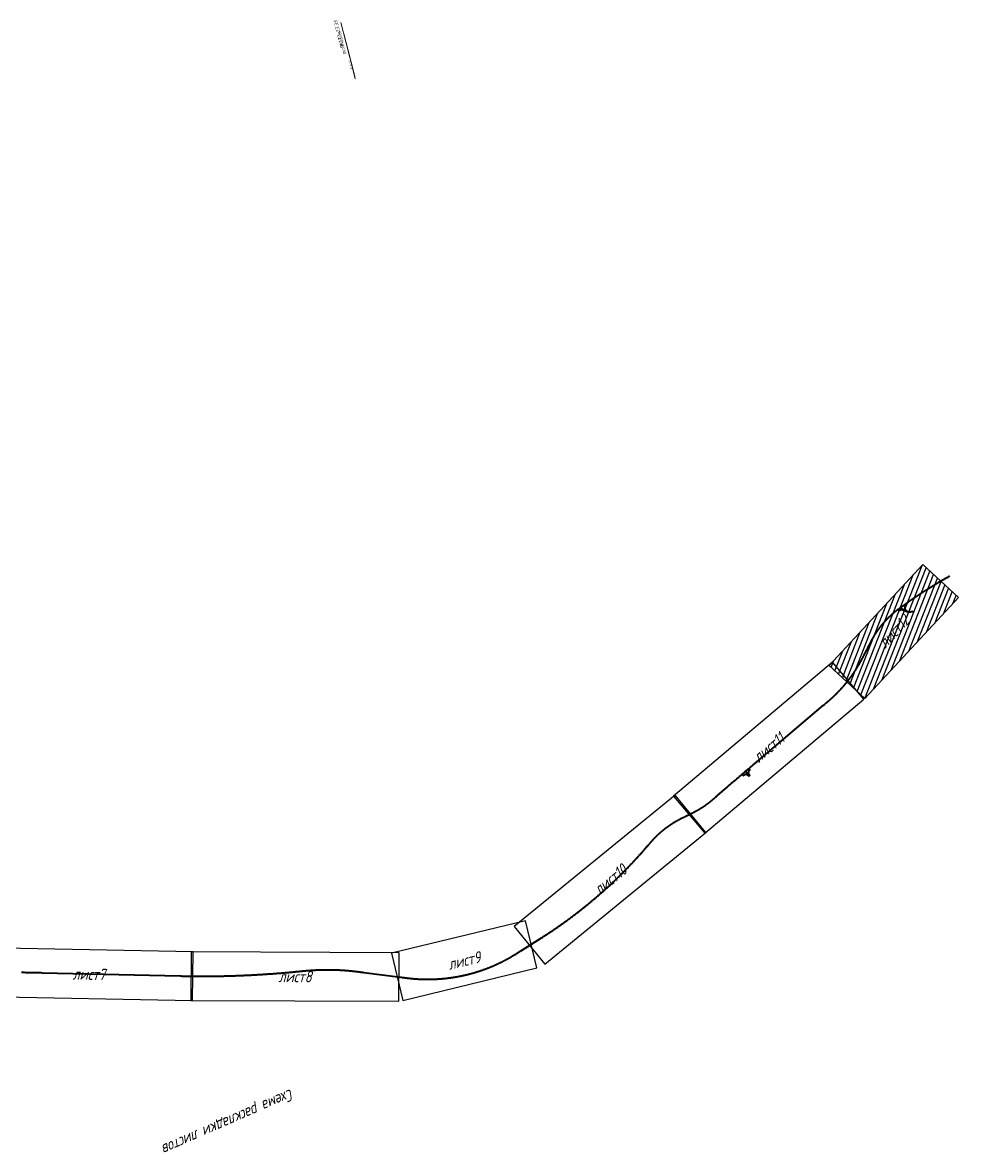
# Model space of a CAD drawing. Header units: metres. Extents: x 6220820 to 6240575, y 5208779 to 5219416.
# Drawn here: x 6226358.1 to 6226437.2, y 5218030.5 to 5218126 of the extents above; entities that cross this region are included whole.
import ezdxf
from ezdxf.enums import TextEntityAlignment as Align

# ---------------------------------------------------------------- set-up
doc = ezdxf.new("R2010")
doc.units = ezdxf.units.M
doc.layers.add('1 Этап ПК0+00-178+00.Ситуация.Ось трассы', color=7, linetype='Continuous')
doc.layers.add('1 Этап ПК0+00-178+00.Ситуация.Схема раскладки листов', color=7, linetype='Continuous')
for name, color, linetype, lineweight in [('_Рамка-текст', 7, 'Continuous', 13), ('_Рамка-текст @ 0.04', 7, 'Continuous', 13), ('_Рамка-текст @ 0.1', 7, 'Continuous', 13), ('_Рамка-текст @ 0.125', 7, 'Continuous', 13)]:
    doc.layers.add(name, color=color, linetype=linetype, lineweight=lineweight)
doc.styles.add('ISOCPEUR', font='isocpeur.ttf', dxfattribs={"width": 0.8, "oblique": 15, "height": 2.5})
doc.styles.get("Standard").update_dxf_attribs({"font": 'SPDS.shx', "oblique": 15, "height": 2})

# ---------------------------------------------------------------- blocks, each defined once
blk = doc.blocks.new('map11')
at = {"layer": '1 Этап ПК0+00-178+00.Ситуация.Ось трассы', "linetype": 'Continuous'}
h = blk.add_hatch(dxfattribs=at)
h.set_pattern_fill('USERDEFINED', color=256, scale=40, angle=45, style=0, pattern_type=0)
h.set_pattern_definition([(45, (0, 0), (-28.28427, 28.28427), [])])
h.paths.add_polyline_path([(-6356.6, 2697.8), (-7422.6, 2232.8), (-7258.7, 1857), (-6192.7, 2322)])
at = {"layer": '1 Этап ПК0+00-178+00.Ситуация.Ось трассы', "linetype": 'Continuous', "flags": 128}
for points in [[(-2982.4, 3674.7), (-4674.1, 3200.1), (-4563.3, 2805.4), (-2871.6, 3280)], [(-1760.9, 3475.7), (-2906.4, 3676.9), (-2977.3, 3273.1), (-1831.9, 3071.9)], [(-118.9, 2760.1), (-1726.5, 3469.1), (-1892, 3093.9), (-284.3, 2385)], [(-4662.1, 3199.9), (-6346.3, 2699.3), (-6229.5, 2306.3), (-4545.3, 2806.9)], [(-6356.6, 2697.8), (-7422.6, 2232.8), (-7258.7, 1857), (-6192.7, 2322)], [(1467, 2032.1), (-129.8, 2765), (-300.8, 2392.4), (1296, 1659.5)]]:
    blk.add_lwpolyline(points, close=True, dxfattribs=at)
at = {"layer": '1 Этап ПК0+00-178+00.Ситуация.Ось трассы', "color": 1, "linetype": 'Continuous', "lineweight": 40, "true_color": 0xff0000, "flags": 128}
for points in [[(1098.6, 1969.8), (1088.6, 1974.3), (1078.6, 1978.8), (1068.7, 1983.3), (1058.7, 1987.8), (1048.7, 1992.3), (1038.8, 1996.9), (1028.8, 2001.4), (1018.9, 2006), (1008.9, 2010.5), (999, 2015.1), (989, 2019.7), (979.1, 2024.3), (969.2, 2028.9), (959.2, 2033.5), (949.3, 2038.1), (939.4, 2042.7), (-118.5, 2534.6), (-125.8, 2537.9), (-133, 2541.3), (-140.2, 2544.6), (-147.4, 2547.9), (-154.7, 2551.2), (-161.9, 2554.6), (-169.1, 2557.9), (-176.4, 2561.2), (-183.6, 2564.5), (-190.9, 2567.8), (-198.1, 2571), (-205.4, 2574.3), (-212.6, 2577.6), (-219.9, 2580.8), (-227.2, 2584.1), (-234.4, 2587.3), (-241.7, 2590.6), (-249, 2593.8), (-256.2, 2597), (-263.5, 2600.2), (-270.8, 2603.4), (-278.1, 2606.6), (-285.4, 2609.8), (-292.7, 2613), (-300, 2616.2), (-307.3, 2619.4), (-314.6, 2622.5), (-321.9, 2625.7), (-329.2, 2628.8), (-336.5, 2632), (-343.8, 2635.1), (-351.1, 2638.2), (-358.4, 2641.4), (-365.8, 2644.5), (-373.1, 2647.6), (-380.4, 2650.7), (-387.8, 2653.8), (-395.1, 2656.8), (-402.4, 2659.9), (-409.8, 2663), (-417.1, 2666.1), (-424.5, 2669.1), (-431.8, 2672.2), (-439.2, 2675.2), (-446.5, 2678.2), (-453.9, 2681.3), (-461.3, 2684.3), (-468.6, 2687.3), (-476, 2690.3), (-483.4, 2693.3), (-490.7, 2696.3), (-498.1, 2699.3), (-505.5, 2702.2), (-512.9, 2705.2), (-520.3, 2708.2), (-527.7, 2711.1), (-535.1, 2714), (-542.5, 2717), (-549.9, 2719.9), (-557.3, 2722.8), (-564.7, 2725.8), (-572.1, 2728.7), (-579.5, 2731.6), (-586.9, 2734.5), (-594.3, 2737.3), (-601.7, 2740.2), (-609.2, 2743.1), (-616.6, 2746), (-624, 2748.8), (-631.4, 2751.7), (-638.9, 2754.5), (-646.3, 2757.3), (-653.7, 2760.2), (-661.2, 2763), (-668.6, 2765.8), (-676.1, 2768.6), (-683.5, 2771.4), (-691, 2774.2), (-698.4, 2777), (-705.9, 2779.7), (-713.4, 2782.5), (-720.8, 2785.3), (-728.3, 2788), (-735.8, 2790.8), (-743.2, 2793.5), (-750.7, 2796.2), (-758.2, 2799), (-765.7, 2801.7), (-773.1, 2804.4), (-780.6, 2807.1), (-788.1, 2809.8), (-795.6, 2812.5), (-803.1, 2815.1), (-810.6, 2817.8), (-818.1, 2820.5), (-825.6, 2823.1), (-833.1, 2825.8), (-840.6, 2828.4), (-848.1, 2831), (-855.6, 2833.7), (-863.2, 2836.3), (-870.7, 2838.9), (-878.2, 2841.5), (-885.7, 2844.1), (-893.2, 2846.7), (-900.8, 2849.3), (-908.3, 2851.8), (-915.8, 2854.4), (-923.4, 2857), (-930.9, 2859.5), (-938.4, 2862.1), (-946, 2864.6), (-953.5, 2867.1), (-961.1, 2869.6), (-968.6, 2872.2), (-976.2, 2874.7), (-983.7, 2877.2), (-991.3, 2879.6), (-998.9, 2882.1), (-1006.4, 2884.6), (-1014, 2887.1), (-1021.6, 2889.5), (-1029.1, 2892), (-1036.7, 2894.4), (-1044.3, 2896.9), (-1052.2, 2899.4), (-1060.1, 2902), (-1068.1, 2904.5), (-1074, 2906.5), (-1080, 2908.4), (-1085.9, 2910.3), (-1091.8, 2912.3), (-1096.6, 2913.8), (-1101.3, 2915.4), (-1106.1, 2917), (-1110.8, 2918.6), (-1115.6, 2920.2), (-1119.5, 2921.5), (-1123.5, 2922.8), (-1127.4, 2924.2), (-1131.3, 2925.5), (-1135.3, 2926.9), (-1139.2, 2928.3), (-1143, 2929.6), (-1146.8, 2930.9), (-1150.5, 2932.2), (-1154.3, 2933.6), (-1158, 2934.9), (-1161.8, 2936.3), (-1165.5, 2937.7), (-1169.3, 2939), (-1173, 2940.4), (-1176.8, 2941.8), (-1180.5, 2943.2), (-1184.3, 2944.6), (-1188, 2946), (-1191.7, 2947.4), (-1195.5, 2948.8), (-1199.2, 2950.3), (-1202.9, 2951.7), (-1206.6, 2953.2), (-1210.4, 2954.6), (-1214.1, 2956.1), (-1217.8, 2957.6), (-1221.5, 2959), (-1225.2, 2960.5), (-1228.9, 2962), (-1232.6, 2963.5), (-1236.3, 2965), (-1240, 2966.5), (-1243.7, 2968), (-1247.4, 2969.6), (-1251.1, 2971.1), (-1254.8, 2972.7), (-1258.4, 2974.2), (-1262.1, 2975.8), (-1265.8, 2977.3), (-1269.5, 2978.9), (-1273.1, 2980.5), (-1276.8, 2982.1), (-1280.5, 2983.7), (-1284.1, 2985.3), (-1287.8, 2986.9), (-1291.4, 2988.5), (-1295.1, 2990.1), (-1298.7, 2991.7), (-1302.4, 2993.4), (-1306, 2995), (-1309.6, 2996.7), (-1313.3, 2998.3), (-1316.9, 3000), (-1320.5, 3001.7), (-1324.2, 3003.4), (-1327.8, 3005.1), (-1331.4, 3006.8), (-1335, 3008.5), (-1338.6, 3010.2), (-1342.2, 3011.9), (-1345.8, 3013.6), (-1349.4, 3015.3), (-1353, 3017.1), (-1356.6, 3018.8), (-1360.2, 3020.6), (-1363.8, 3022.3), (-1367.4, 3024.1), (-1370.9, 3025.9), (-1374.5, 3027.7), (-1378.1, 3029.5), (-1381.6, 3031.3), (-1385.2, 3033.1), (-1388.8, 3034.9), (-1392.3, 3036.7), (-1395.9, 3038.5), (-1399.4, 3040.4), (-1403, 3042.2), (-1406.5, 3044), (-1410, 3045.9), (-1413.6, 3047.8), (-1417.1, 3049.6), (-1420.6, 3051.5), (-1424.2, 3053.4), (-1427.7, 3055.3), (-1431.2, 3057.2), (-1434.7, 3059.1), (-1438.2, 3061), (-1441.7, 3062.9), (-1445.2, 3064.8), (-1448.7, 3066.7), (-1452.2, 3068.7), (-1455.7, 3070.6), (-1459.2, 3072.6), (-1462.7, 3074.5), (-1466.1, 3076.5), (-1469.8, 3078.6), (-1473.4, 3080.6), (-1477, 3082.7), (-1480.6, 3084.8), (-1484.2, 3086.9), (-1487.8, 3089), (-1492.1, 3091.5), (-1496.4, 3094), (-1500.8, 3096.5), (-1505.1, 3099.1), (-1509.4, 3101.6), (-1514.7, 3104.8), (-1520.1, 3108), (-1525.5, 3111.2), (-1530.9, 3114.4), (-1538, 3118.7), (-1545.1, 3123), (-1552.3, 3127.3), (-1820.6, 3288.3), (-1827.8, 3292.6), (-1834.9, 3296.9), (-1842.1, 3301.2), (-1846.4, 3303.7), (-1850.7, 3306.3), (-1855, 3308.8), (-1859.3, 3311.4), (-1863.6, 3313.9), (-1867.2, 3316), (-1870.8, 3318.1), (-1874.4, 3320.2), (-1878, 3322.3), (-1881.6, 3324.4), (-1885.2, 3326.5), (-1888.3, 3328.3), (-1891.4, 3330), (-1894.5, 3331.8), (-1897.6, 3333.5), (-1900.7, 3335.3), (-1903.9, 3337), (-1907, 3338.8), (-1909.9, 3340.4), (-1912.8, 3342), (-1915.8, 3343.6), (-1918.7, 3345.2), (-1921.6, 3346.8), (-1924.6, 3348.3), (-1927.5, 3349.9), (-1930.5, 3351.5), (-1933.5, 3353), (-1936.4, 3354.6), (-1939.4, 3356.1), (-1942.3, 3357.6), (-1945.3, 3359.2), (-1948.3, 3360.7), (-1951.3, 3362.2), (-1954.2, 3363.7), (-1957.2, 3365.2), (-1960.2, 3366.7), (-1963.2, 3368.2), (-1966.2, 3369.7), (-1969.2, 3371.1), (-1972.2, 3372.6), (-1975.2, 3374.1), (-1978.2, 3375.5), (-1981.2, 3377), (-1984.3, 3378.4), (-1987.3, 3379.8), (-1990.3, 3381.2), (-1993.3, 3382.7), (-1996.4, 3384.1), (-1999.4, 3385.5), (-2002.4, 3386.9), (-2005.5, 3388.2), (-2008.5, 3389.6), (-2011.6, 3391), (-2014.6, 3392.3), (-2017.7, 3393.7), (-2020.7, 3395.1), (-2023.8, 3396.4), (-2026.8, 3397.7), (-2029.9, 3399.1), (-2033, 3400.4), (-2036.1, 3401.7), (-2039.1, 3403), (-2042.2, 3404.3), (-2045.3, 3405.6), (-2048.4, 3406.9), (-2051.5, 3408.1), (-2054.6, 3409.4), (-2057.6, 3410.7), (-2060.7, 3411.9), (-2063.8, 3413.2), (-2066.9, 3414.4), (-2070.1, 3415.6), (-2073.2, 3416.8), (-2076.3, 3418.1), (-2079.4, 3419.3), (-2082.5, 3420.5), (-2085.6, 3421.7), (-2088.8, 3422.9), (-2091.9, 3424), (-2095, 3425.2), (-2098.1, 3426.4), (-2101.3, 3427.5), (-2104.4, 3428.7), (-2107.5, 3429.8), (-2110.7, 3430.9), (-2113.8, 3432.1), (-2117, 3433.2), (-2120.1, 3434.3), (-2123.3, 3435.4), (-2126.4, 3436.5), (-2129.6, 3437.6), (-2132.8, 3438.7), (-2135.9, 3439.7), (-2139.1, 3440.8), (-2142.3, 3441.9), (-2145.4, 3442.9), (-2148.6, 3444), (-2151.8, 3445), (-2155, 3446), (-2158.1, 3447), (-2161.3, 3448.1), (-2164.5, 3449.1), (-2167.7, 3450.1), (-2170.9, 3451.1), (-2174.1, 3452), (-2177.3, 3453), (-2180.5, 3454), (-2183.7, 3454.9), (-2186.9, 3455.9), (-2190.1, 3456.8), (-2193.3, 3457.8), (-2196.5, 3458.7), (-2199.7, 3459.6), (-2202.9, 3460.5), (-2206.1, 3461.4), (-2209.4, 3462.3), (-2212.6, 3463.2), (-2215.8, 3464.1), (-2219, 3465), (-2222.3, 3465.9), (-2225.5, 3466.7), (-2228.7, 3467.6), (-2231.9, 3468.4), (-2235.2, 3469.2), (-2238.4, 3470.1), (-2241.7, 3470.9), (-2244.9, 3471.7), (-2248.1, 3472.5), (-2251.4, 3473.3), (-2254.6, 3474.1), (-2257.9, 3474.9), (-2261.1, 3475.7), (-2264.4, 3476.4), (-2267.6, 3477.2), (-2270.9, 3477.9), (-2274.1, 3478.7), (-2277.4, 3479.4), (-2280.7, 3480.1), (-2283.9, 3480.9), (-2287.2, 3481.6), (-2290.5, 3482.3), (-2293.7, 3483), (-2297, 3483.7), (-2300.3, 3484.4), (-2303.5, 3485), (-2306.8, 3485.7), (-2310.1, 3486.3), (-2313.4, 3487), (-2316.6, 3487.6), (-2319.9, 3488.3), (-2323.2, 3488.9), (-2326.5, 3489.5), (-2329.8, 3490.1), (-2333.1, 3490.7), (-2336.3, 3491.3), (-2339.6, 3491.9), (-2342.9, 3492.5), (-2346.2, 3493.1), (-2349.5, 3493.6), (-2352.8, 3494.2), (-2356.1, 3494.7), (-2359.4, 3495.3), (-2362.7, 3495.8), (-2366, 3496.3), (-2369.3, 3496.9), (-2372.6, 3497.4), (-2375.9, 3497.9), (-2379.2, 3498.4), (-2382.5, 3498.8), (-2385.8, 3499.3), (-2389.1, 3499.8), (-2392.4, 3500.2), (-2395.7, 3500.7), (-2399, 3501.1), (-2402.4, 3501.6), (-2405.7, 3502), (-2409, 3502.4), (-2412.3, 3502.9), (-2415.6, 3503.3), (-2418.9, 3503.7), (-2422.2, 3504), (-2425.6, 3504.4), (-2428.9, 3504.8), (-2432.2, 3505.2), (-2435.5, 3505.5), (-2438.9, 3505.9), (-2442.2, 3506.2), (-2445.5, 3506.6), (-2448.8, 3506.9), (-2452.1, 3507.2), (-2455.5, 3507.5), (-2458.8, 3507.8), (-2462.1, 3508.1), (-2465.5, 3508.4), (-2468.8, 3508.7), (-2472.1, 3509), (-2475.4, 3509.2), (-2478.8, 3509.5), (-2482.1, 3509.7), (-2485.4, 3510), (-2488.8, 3510.2), (-2492.1, 3510.4), (-2495.4, 3510.6), (-2498.8, 3510.8), (-2502.1, 3511), (-2505.4, 3511.2), (-2508.8, 3511.4), (-2512.1, 3511.6), (-2515.5, 3511.8), (-2518.8, 3511.9), (-2522.1, 3512.1), (-2525.5, 3512.2), (-2528.8, 3512.3), (-2532.1, 3512.5), (-2535.5, 3512.6), (-2538.8, 3512.7), (-2542.2, 3512.8), (-2545.5, 3512.9), (-2548.8, 3513), (-2552.2, 3513.1), (-2555.5, 3513.1), (-2558.9, 3513.2), (-2562.2, 3513.3), (-2565.5, 3513.3), (-2568.9, 3513.4), (-2572.2, 3513.4), (-2575.6, 3513.4), (-2578.9, 3513.4), (-2582.2, 3513.4), (-2585.6, 3513.4), (-2588.9, 3513.4), (-2592.3, 3513.4), (-2595.6, 3513.4), (-2598.9, 3513.4), (-2602.3, 3513.3), (-2605.6, 3513.3), (-2609, 3513.2), (-2612.3, 3513.2), (-2615.7, 3513.1), (-2619, 3513), (-2622.3, 3512.9), (-2625.7, 3512.8), (-2629, 3512.7), (-2632.3, 3512.6), (-2635.7, 3512.5), (-2639, 3512.4), (-2642.4, 3512.2), (-2645.7, 3512.1), (-2649, 3511.9), (-2652.4, 3511.8), (-2655.7, 3511.6), (-2659, 3511.4), (-2662.4, 3511.3), (-2665.7, 3511.1), (-2669.1, 3510.9), (-2672.4, 3510.7), (-2675.7, 3510.4), (-2679.1, 3510.2), (-2682.4, 3510), (-2685.7, 3509.8), (-2689.1, 3509.5), (-2692.4, 3509.3), (-2695.7, 3509), (-2699, 3508.7), (-2702.4, 3508.4), (-2705.7, 3508.2), (-2709, 3507.9), (-2712.4, 3507.6), (-2715.7, 3507.3), (-2719, 3506.9), (-2722.3, 3506.6), (-2725.7, 3506.3), (-2729, 3505.9), (-2732.3, 3505.6), (-2735.6, 3505.2), (-2738.9, 3504.9), (-2742.3, 3504.5), (-2745.6, 3504.1), (-2748.9, 3503.7), (-2752.5, 3503.3), (-2756, 3502.9), (-2759.5, 3502.4), (-2763.1, 3502), (-2766.6, 3501.5), (-2770.2, 3501), (-2773.7, 3500.6), (-2777.8, 3500), (-2782, 3499.4), (-2786.1, 3498.9), (-2790.2, 3498.3), (-2794.3, 3497.7), (-2798.5, 3497.1), (-2803.4, 3496.4), (-2808.4, 3495.6), (-2813.3, 3494.9), (-2818.2, 3494.2), (-2823.2, 3493.4), (-2831.4, 3492.1), (-2839.7, 3490.9), (-2847.9, 3489.6), (-3045.7, 3459), (-3051.3, 3458.1), (-3056.9, 3457.2), (-3062.5, 3456.3), (-3068.1, 3455.4), (-3073.6, 3454.5), (-3079.2, 3453.6), (-3084.8, 3452.7), (-3090.4, 3451.8), (-3096, 3450.8), (-3101.5, 3449.9), (-3107.1, 3449), (-3112.7, 3448), (-3118.2, 3447), (-3123.8, 3446.1), (-3129.4, 3445.1), (-3134.9, 3444.1), (-3140.5, 3443.1), (-3146.1, 3442.1), (-3151.6, 3441.1), (-3157.2, 3440.1), (-3162.7, 3439), (-3168.3, 3438), (-3173.9, 3437), (-3179.4, 3435.9), (-3185, 3434.9), (-3190.5, 3433.8), (-3196.1, 3432.7), (-3201.6, 3431.6), (-3207.2, 3430.6), (-3212.7, 3429.5), (-3218.3, 3428.3), (-3223.8, 3427.2), (-3229.3, 3426.1), (-3234.9, 3425), (-3240.4, 3423.9), (-3245.9, 3422.7), (-3251.5, 3421.6), (-3257, 3420.4), (-3262.5, 3419.2), (-3268.1, 3418.1), (-3273.6, 3416.9), (-3279.1, 3415.7), (-3284.6, 3414.5), (-3290.2, 3413.3), (-3295.7, 3412.1), (-3301.2, 3410.8), (-3306.7, 3409.6), (-3312.2, 3408.4), (-3317.8, 3407.1), (-3323.3, 3405.9), (-3328.8, 3404.6), (-3334.3, 3403.3), (-3339.8, 3402.1), (-3345.3, 3400.8), (-3350.8, 3399.5), (-3356.3, 3398.2), (-3361.8, 3396.9), (-3367.3, 3395.6), (-3372.8, 3394.2), (-3378.3, 3392.9), (-3383.8, 3391.6), (-3389.3, 3390.2), (-3394.8, 3388.9), (-3400.2, 3387.5), (-3405.7, 3386.1), (-3411.2, 3384.8), (-3416.7, 3383.4), (-3422.2, 3382), (-3427.6, 3380.6), (-3433.1, 3379.2), (-3438.6, 3377.8), (-3444.1, 3376.3), (-3449.5, 3374.9), (-3455, 3373.5), (-3460.5, 3372), (-3465.9, 3370.6), (-3471.4, 3369.1), (-3476.8, 3367.6), (-3482.3, 3366.1), (-3487.7, 3364.7), (-3493.2, 3363.2), (-3498.6, 3361.7), (-3504.1, 3360.2), (-3509.5, 3358.6), (-3515, 3357.1), (-3520.4, 3355.6), (-3525.9, 3354), (-3531.3, 3352.5), (-3536.7, 3350.9), (-3542.2, 3349.4), (-3547.6, 3347.8), (-3553, 3346.2), (-3558.4, 3344.6), (-3563.9, 3343), (-3569.3, 3341.4), (-3574.7, 3339.8), (-3580.1, 3338.2), (-3585.5, 3336.6), (-3590.9, 3335), (-3596.4, 3333.3), (-3601.8, 3331.7), (-3607.2, 3330), (-3612.6, 3328.4), (-3618, 3326.7), (-3623.4, 3325), (-3628.8, 3323.3), (-3634.2, 3321.6), (-3639.6, 3319.9), (-3644.9, 3318.2), (-3650.3, 3316.5), (-3655.7, 3314.8), (-3661.1, 3313.1), (-3666.5, 3311.3), (-3671.8, 3309.6), (-3677.2, 3307.8), (-3682.6, 3306.1), (-3688, 3304.3), (-3693.3, 3302.5), (-3698.7, 3300.7), (-3704, 3298.9), (-3709.4, 3297.1), (-3714.8, 3295.3), (-3720.1, 3293.5), (-3725.5, 3291.7), (-3730.8, 3289.9), (-3736.2, 3288), (-3741.5, 3286.2), (-3746.8, 3284.3), (-3752.2, 3282.5), (-3757.5, 3280.6), (-3762.8, 3278.7), (-3768.2, 3276.9), (-3773.5, 3275), (-3778.8, 3273.1), (-3784.2, 3271.2), (-3789.5, 3269.2), (-3794.8, 3267.3), (-3800.1, 3265.4), (-3805.4, 3263.5), (-3810.7, 3261.5), (-3816, 3259.6), (-3821.3, 3257.6), (-3826.6, 3255.7), (-3831.9, 3253.7), (-3837.2, 3251.7), (-3842.5, 3249.7), (-3847.8, 3247.7), (-3853.1, 3245.7), (-3858.4, 3243.7), (-3863.6, 3241.7), (-3868.9, 3239.7), (-3874.2, 3237.6), (-3879.5, 3235.6), (-3884.7, 3233.5), (-3890, 3231.5), (-3895.3, 3229.4), (-3900.5, 3227.4), (-3905.8, 3225.3), (-3911, 3223.2), (-3916.3, 3221.1), (-3921.5, 3219), (-3926.8, 3216.9), (-3932, 3214.8), (-3937.3, 3212.7), (-3942.5, 3210.5), (-3947.7, 3208.4), (-3953, 3206.3), (-3958.2, 3204.1), (-3963.4, 3201.9), (-3968.6, 3199.8), (-3973.9, 3197.6), (-3979.1, 3195.4), (-3984.3, 3193.2), (-3989.5, 3191), (-3994.7, 3188.8), (-3999.9, 3186.6), (-4005.1, 3184.4), (-4010.3, 3182.2), (-4015.5, 3180), (-4020.7, 3177.7), (-4025.9, 3175.5), (-4031.1, 3173.2), (-4036.2, 3171), (-4041.4, 3168.7), (-4046.6, 3166.4), (-4051.8, 3164.1), (-4056.9, 3161.8), (-4062.1, 3159.5), (-4067.2, 3157.2), (-4072.4, 3154.9), (-4077.6, 3152.6), (-4082.7, 3150.3), (-4087.9, 3147.9), (-4093, 3145.6), (-4098.1, 3143.3), (-4103.3, 3140.9), (-4108.4, 3138.5), (-4113.6, 3136.2), (-4118.7, 3133.8), (-4123.8, 3131.4), (-4128.9, 3129), (-4134, 3126.6), (-4139.2, 3124.2), (-4144.3, 3121.8), (-4149.4, 3119.4), (-4154.5, 3116.9), (-4159.6, 3114.5), (-4164.7, 3112.1), (-4169.8, 3109.6), (-4174.9, 3107.2), (-4180.5, 3104.4), (-4186.1, 3101.7), (-4189.9, 3099.9), (-4193.6, 3098.1), (-4197.4, 3096.3), (-4201.1, 3094.5), (-4204.9, 3092.7), (-4208.7, 3090.9), (-4211.5, 3089.6), (-4214.3, 3088.3), (-4217.2, 3086.9), (-4220, 3085.6), (-4222.8, 3084.3), (-4225.7, 3083), (-4228.5, 3081.7), (-4231.3, 3080.4), (-4233.6, 3079.4), (-4235.9, 3078.4), (-4238.2, 3077.3), (-4240.5, 3076.3), (-4242.8, 3075.3), (-4245, 3074.3), (-4247.3, 3073.3), (-4249.6, 3072.3), (-4251.9, 3071.3), (-4254.2, 3070.3), (-4256.5, 3069.4), (-4258.8, 3068.4), (-4261.1, 3067.4), (-4263.4, 3066.5), (-4265.8, 3065.5), (-4268.1, 3064.6), (-4270.4, 3063.6), (-4272.8, 3062.7), (-4275.1, 3061.8), (-4277.5, 3060.8), (-4279.9, 3059.9), (-4282.2, 3059), (-4284.6, 3058.1), (-4286.9, 3057.2), (-4289.3, 3056.3), (-4291.7, 3055.4), (-4294.1, 3054.6), (-4296.4, 3053.7), (-4298.8, 3052.9), (-4301.2, 3052), (-4303.6, 3051.2), (-4306, 3050.3), (-4308.4, 3049.5), (-4310.8, 3048.7), (-4313.2, 3047.9), (-4315.6, 3047.1), (-4318, 3046.3), (-4320.4, 3045.5), (-4322.8, 3044.7), (-4325.2, 3043.9), (-4327.6, 3043.2), (-4330, 3042.4), (-4332.4, 3041.7), (-4334.8, 3040.9), (-4337.2, 3040.2), (-4339.7, 3039.5), (-4342.1, 3038.7), (-4344.5, 3038), (-4346.9, 3037.3), (-4349.4, 3036.6), (-4351.8, 3035.9), (-4354.2, 3035.3), (-4356.7, 3034.6), (-4359.1, 3033.9), (-4361.6, 3033.3), (-4364, 3032.6), (-4366.5, 3032), (-4368.9, 3031.3), (-4371.4, 3030.7), (-4373.8, 3030.1), (-4376.3, 3029.5), (-4378.7, 3028.9), (-4381.2, 3028.3), (-4383.6, 3027.7), (-4386.1, 3027.1), (-4388.6, 3026.5), (-4391, 3026), (-4393.5, 3025.4), (-4396, 3024.9), (-4398.4, 3024.3), (-4400.9, 3023.8), (-4403.4, 3023.3), (-4405.8, 3022.8), (-4408.3, 3022.3), (-4410.8, 3021.7), (-4413.3, 3021.3), (-4415.8, 3020.8), (-4418.2, 3020.3), (-4420.7, 3019.8), (-4423.2, 3019.4), (-4425.7, 3018.9), (-4428.2, 3018.5), (-4430.7, 3018), (-4433.2, 3017.6), (-4435.7, 3017.2), (-4438.2, 3016.7), (-4440.7, 3016.3), (-4443.2, 3015.9), (-4445.7, 3015.5), (-4448.2, 3015.2), (-4450.7, 3014.8), (-4453.2, 3014.4), (-4455.7, 3014.1), (-4458.2, 3013.7), (-4460.7, 3013.4), (-4463.2, 3013), (-4465.7, 3012.7), (-4468.2, 3012.4), (-4470.7, 3012.1), (-4473.2, 3011.8), (-4475.7, 3011.5), (-4478.2, 3011.2), (-4480.8, 3010.9), (-4483.3, 3010.6), (-4485.8, 3010.4), (-4488.3, 3010.1), (-4490.8, 3009.9), (-4493.2, 3009.6), (-4495.7, 3009.4), (-4498.2, 3009.2), (-4500.7, 3008.9), (-4503.2, 3008.7), (-4505.7, 3008.5), (-4508.2, 3008.3), (-4510.7, 3008.1), (-4513.2, 3007.9), (-4515.7, 3007.8), (-4518.2, 3007.6), (-4520.7, 3007.4), (-4523.2, 3007.2), (-4526.3, 3007), (-4529.4, 3006.9), (-4532.5, 3006.7), (-4535.6, 3006.5), (-4538.7, 3006.3), (-4541.9, 3006.1), (-4545, 3006), (-4548.1, 3005.8), (-4552.3, 3005.6), (-4556.4, 3005.4), (-4560.6, 3005.2), (-4564.8, 3005.1), (-4568.9, 3004.9), (-4573.1, 3004.7), (-4579.3, 3004.4), (-4585.6, 3004.2), (-4591.8, 3003.9), (-4598.1, 3003.7), (-4602.2, 3003.5), (-4606.4, 3003.3), (-4610.6, 3003.1), (-4614.7, 3002.9), (-4618.9, 3002.7), (-4623, 3002.5), (-4626.2, 3002.4), (-4629.3, 3002.2), (-4632.4, 3002.1), (-4635.5, 3001.9), (-4638.6, 3001.7), (-4641.8, 3001.5), (-4644.9, 3001.3), (-4648, 3001.1), (-4650.5, 3001), (-4653, 3000.8), (-4655.5, 3000.6), (-4658, 3000.4), (-4660.5, 3000.2), (-4663, 3000), (-4665.4, 2999.8), (-4667.9, 2999.6), (-4670.4, 2999.4), (-4672.9, 2999.2), (-4675.4, 2999), (-4677.9, 2998.8), (-4680.4, 2998.5), (-4682.9, 2998.3), (-4685.4, 2998), (-4687.9, 2997.8), (-4690.4, 2997.5), (-4692.9, 2997.2), (-4695.4, 2996.9), (-4697.9, 2996.6), (-4700.4, 2996.3), (-4702.9, 2996), (-4705.4, 2995.7), (-4707.9, 2995.3), (-4710.5, 2995), (-4713, 2994.7), (-4715.5, 2994.3), (-4718, 2994), (-4720.5, 2993.6), (-4723, 2993.2), (-4725.5, 2992.8), (-4727.9, 2992.4), (-4730.4, 2992), (-4732.9, 2991.6), (-4735.4, 2991.2), (-4737.9, 2990.8), (-4740.4, 2990.4), (-4742.9, 2989.9), (-4745.4, 2989.5), (-4747.9, 2989), (-4750.4, 2988.6), (-4752.8, 2988.1), (-4755.3, 2987.6), (-4757.8, 2987.1), (-4760.3, 2986.6), (-4762.7, 2986.1), (-4765.2, 2985.6), (-4767.7, 2985.1), (-4770.2, 2984.6), (-4772.6, 2984.1), (-4775.1, 2983.5), (-4777.6, 2983), (-4780, 2982.4), (-4782.5, 2981.8), (-4785, 2981.3), (-4787.4, 2980.7), (-4789.9, 2980.1), (-4792.3, 2979.5), (-4794.8, 2978.9), (-4797.2, 2978.3), (-4799.6, 2977.7), (-4802, 2977.1), (-4804.5, 2976.5), (-4806.9, 2975.8), (-4809.3, 2975.2), (-4811.7, 2974.5), (-4814.1, 2973.9), (-4816.5, 2973.2), (-4818.9, 2972.6), (-4821.4, 2971.9), (-4823.8, 2971.2), (-4826.2, 2970.6), (-4828.6, 2969.9), (-4831.6, 2969), (-4834.6, 2968.2), (-4837.6, 2967.3), (-4840.6, 2966.4), (-4843.6, 2965.5), (-4846.6, 2964.6), (-4849.6, 2963.7), (-4852.6, 2962.8), (-4856.5, 2961.6), (-4860.5, 2960.4), (-4864.5, 2959.2), (-4868.5, 2958), (-4872.5, 2956.7), (-4876.5, 2955.5), (-4882.4, 2953.7), (-4888.4, 2951.8), (-4992.1, 2919.5), (-5006.7, 2915), (-5021.2, 2910.5), (-5035.7, 2906), (-5050.2, 2901.5), (-5064.7, 2897), (-5079.2, 2892.5), (-5093.8, 2888.1), (-5108.3, 2883.6), (-5122.8, 2879.2), (-5137.4, 2874.7), (-5151.9, 2870.3), (-5166.4, 2865.8), (-5181, 2861.4), (-5195.5, 2857), (-5210, 2852.6), (-5224.6, 2848.2), (-5239.1, 2843.8), (-5253.7, 2839.4), (-5268.2, 2835), (-5282.8, 2830.7), (-6015.5, 2610.8), (-6021.5, 2609), (-6027.4, 2607.2), (-6033.4, 2605.4), (-6039.4, 2603.6), (-6043.4, 2602.3), (-6047.4, 2601.1), (-6051.4, 2599.9), (-6055.4, 2598.7), (-6059.3, 2597.5), (-6063.3, 2596.2), (-6066.3, 2595.3), (-6069.3, 2594.4), (-6072.3, 2593.4), (-6075.2, 2592.5), (-6078.2, 2591.5), (-6081.2, 2590.6), (-6084.2, 2589.6), (-6087.1, 2588.6), (-6090.1, 2587.7), (-6093.1, 2586.7), (-6096, 2585.7), (-6099, 2584.7), (-6102, 2583.7), (-6104.9, 2582.7), (-6107.9, 2581.7), (-6110.8, 2580.7), (-6113.8, 2579.7), (-6116.7, 2578.7), (-6119.6, 2577.6), (-6122.5, 2576.6), (-6125.4, 2575.5), (-6128.3, 2574.5), (-6131.3, 2573.4), (-6134.2, 2572.3), (-6137.1, 2571.3), (-6140, 2570.2), (-6142.9, 2569.1), (-6145.8, 2568), (-6148.7, 2566.9), (-6151.5, 2565.8), (-6154.4, 2564.7), (-6157.3, 2563.5), (-6160.2, 2562.4), (-6163.1, 2561.2), (-6165.9, 2560.1), (-6168.8, 2558.9), (-6171.7, 2557.8), (-6174.6, 2556.6), (-6177.4, 2555.4), (-6180.3, 2554.2), (-6183.1, 2553), (-6186, 2551.8), (-6188.8, 2550.6), (-6191.7, 2549.4), (-6194.5, 2548.2), (-6197.4, 2546.9), (-6200.2, 2545.7), (-6203, 2544.4), (-6205.9, 2543.2), (-6208.7, 2541.9), (-6211.5, 2540.7), (-6214.3, 2539.4), (-6217.2, 2538.1), (-6220, 2536.8), (-6222.8, 2535.5), (-6225.6, 2534.2), (-6228.4, 2532.9), (-6231.2, 2531.6), (-6234, 2530.2), (-6236.8, 2528.9), (-6239.6, 2527.6), (-6242.4, 2526.2), (-6245.2, 2524.9), (-6247.9, 2523.5), (-6250.7, 2522.1), (-6253.5, 2520.8), (-6256.3, 2519.4), (-6259, 2518), (-6261.8, 2516.6), (-6264.6, 2515.2), (-6267.3, 2513.8), (-6270.1, 2512.3), (-6272.8, 2510.9), (-6275.6, 2509.5), (-6278.3, 2508), (-6281, 2506.6), (-6283.8, 2505.1), (-6286.5, 2503.7), (-6289.2, 2502.2), (-6291.9, 2500.7), (-6294.7, 2499.2), (-6297.4, 2497.7), (-6300.1, 2496.2), (-6302.8, 2494.7), (-6305.5, 2493.2), (-6308.2, 2491.7), (-6310.9, 2490.2), (-6313.6, 2488.7), (-6316.3, 2487.1), (-6318.9, 2485.6), (-6321.6, 2484), (-6324.3, 2482.5), (-6327, 2480.9), (-6329.6, 2479.3), (-6332.3, 2477.7), (-6335, 2476.1), (-6337.6, 2474.5), (-6340.3, 2472.9), (-6342.9, 2471.3), (-6345.6, 2469.7), (-6348.2, 2468.1), (-6350.8, 2466.5), (-6353.5, 2464.8), (-6356.1, 2463.2), (-6358.7, 2461.5), (-6361.3, 2459.9), (-6363.9, 2458.2), (-6366.5, 2456.6), (-6369.1, 2454.9), (-6371.7, 2453.2), (-6374.3, 2451.5), (-6376.9, 2449.8), (-6379.5, 2448.1), (-6382.1, 2446.4), (-6384.7, 2444.7), (-6387.3, 2443), (-6389.8, 2441.2), (-6392.4, 2439.5), (-6394.9, 2437.7), (-6397.5, 2436), (-6400, 2434.2), (-6402.6, 2432.5), (-6405.1, 2430.7), (-6407.7, 2428.9), (-6410.2, 2427.1), (-6412.7, 2425.4), (-6415.3, 2423.6), (-6417.7, 2421.8), (-6420.2, 2420), (-6422.7, 2418.2), (-6425.2, 2416.4), (-6427.7, 2414.6), (-6430.1, 2412.8), (-6432.6, 2411), (-6435, 2409.2), (-6437.5, 2407.3), (-6439.9, 2405.5), (-6442.4, 2403.7), (-6444.8, 2401.8), (-6447.3, 2400), (-6449.7, 2398.1), (-6452.6, 2396), (-6455.4, 2393.8), (-6458.2, 2391.6), (-6461, 2389.4), (-6463.9, 2387.2), (-6466.7, 2385), (-6469.5, 2382.8), (-6472.3, 2380.6), (-6475.1, 2378.4), (-6477.9, 2376.2), (-6480.7, 2374), (-6483.5, 2371.8), (-6486.8, 2369.1), (-6490.2, 2366.4), (-6493.5, 2363.7), (-6496.8, 2361), (-6500.2, 2358.3), (-6504.3, 2355), (-6508.5, 2351.6), (-6512.6, 2348.2), (-6516.8, 2344.8), (-6522.3, 2340.3), (-6527.8, 2335.7), (-6533.3, 2331.2), (-6541.6, 2324.4), (-6549.8, 2317.6), (-6555.6, 2312.8), (-6561.4, 2308), (-6565.2, 2304.8), (-6569.1, 2301.6), (-6573, 2298.5), (-6575.9, 2296.1), (-6578.8, 2293.7), (-6581.7, 2291.4), (-6584.6, 2289), (-6587.5, 2286.6), (-6590.4, 2284.3), (-6593.3, 2281.9), (-6596.3, 2279.6), (-6598.6, 2277.7), (-6601, 2275.9), (-6603.3, 2274), (-6605.7, 2272.2), (-6608.1, 2270.3), (-6610.4, 2268.5), (-6612.8, 2266.6), (-6615.2, 2264.8), (-6617.6, 2263), (-6620, 2261.2), (-6621.9, 2259.7), (-6623.9, 2258.2), (-6625.9, 2256.7), (-6627.9, 2255.2), (-6630, 2253.7), (-6632, 2252.2), (-6634, 2250.7), (-6636, 2249.3), (-6638, 2247.8), (-6640.1, 2246.3), (-6642.1, 2244.9), (-6644.1, 2243.4), (-6646.2, 2242), (-6648.3, 2240.5), (-6650.3, 2239.1), (-6652.4, 2237.6), (-6654.5, 2236.2), (-6656.6, 2234.8), (-6658.7, 2233.4), (-6660.8, 2231.9), (-6662.9, 2230.5), (-6665, 2229.1), (-6667.1, 2227.7), (-6669.2, 2226.4), (-6671.3, 2225), (-6673.5, 2223.6), (-6675.6, 2222.2), (-6677.7, 2220.9), (-6679.9, 2219.5), (-6682, 2218.2), (-6684.2, 2216.9), (-6686.3, 2215.5), (-6688.5, 2214.2), (-6690.6, 2212.9), (-6692.8, 2211.6), (-6694.9, 2210.3), (-6697.1, 2209), (-6699.3, 2207.7), (-6701.5, 2206.4), (-6703.6, 2205.1), (-6705.8, 2203.9), (-6708, 2202.6), (-6710.2, 2201.3), (-6712.4, 2200.1), (-6714.6, 2198.8), (-6716.8, 2197.6), (-6719, 2196.4), (-6721.3, 2195.2), (-6723.5, 2193.9), (-6725.7, 2192.7), (-6727.9, 2191.5), (-6730.1, 2190.3), (-6732.4, 2189.2), (-6734.6, 2188), (-6736.9, 2186.8), (-6739.1, 2185.6), (-6741.4, 2184.5), (-6743.6, 2183.3), (-6745.9, 2182.2), (-6748.1, 2181.1), (-6750.4, 2179.9), (-6752.6, 2178.8), (-6754.9, 2177.7), (-6757.2, 2176.6), (-6759.5, 2175.5), (-6761.7, 2174.4), (-6764, 2173.3), (-6766.3, 2172.2), (-6768.6, 2171.2), (-6770.9, 2170.1), (-6773.2, 2169), (-6775.5, 2168), (-6777.8, 2166.9), (-6780.1, 2165.9), (-6782.4, 2164.9), (-6784.7, 2163.9), (-6787, 2162.8), (-6789.4, 2161.8), (-6791.7, 2160.8), (-6794, 2159.9), (-6796.3, 2158.9), (-6798.7, 2157.9), (-6801, 2156.9), (-6803.4, 2156), (-6805.7, 2155), (-6808, 2154.1), (-6810.4, 2153.1), (-6812.7, 2152.2), (-6815.1, 2151.3), (-6817.4, 2150.3), (-6819.8, 2149.4), (-6822.2, 2148.5), (-6824.5, 2147.6), (-6826.9, 2146.8), (-6829.3, 2145.9), (-6831.6, 2145), (-6834, 2144.1), (-6836.4, 2143.3), (-6838.8, 2142.4), (-6841.2, 2141.6), (-6843.6, 2140.8), (-6845.9, 2139.9), (-6848.3, 2139.1), (-6850.7, 2138.3), (-6853.1, 2137.5), (-6855.5, 2136.7), (-6857.9, 2135.9), (-6860.3, 2135.1), (-6862.7, 2134.3), (-6865.2, 2133.6), (-6867.6, 2132.8), (-6870, 2132.1), (-6872.4, 2131.3), (-6874.8, 2130.6), (-6877.2, 2129.9), (-6879.7, 2129.1), (-6882.1, 2128.4), (-6884.5, 2127.7), (-6886.9, 2127), (-6889.4, 2126.3), (-6891.8, 2125.7), (-6894.2, 2125), (-6896.7, 2124.3), (-6899.1, 2123.7), (-6901.6, 2123), (-6904, 2122.4), (-6906.4, 2121.7), (-6908.9, 2121.1), (-6911.3, 2120.5), (-6913.7, 2119.9), (-6916.1, 2119.3), (-6918.6, 2118.7), (-6921, 2118.1), (-6923.4, 2117.5), (-6925.9, 2117), (-6928.3, 2116.4), (-6930.7, 2115.8), (-6933.2, 2115.3), (-6936.1, 2114.6), (-6939, 2114), (-6941.9, 2113.3), (-6944.9, 2112.7), (-6947.8, 2112.1), (-6950.7, 2111.4), (-6953.7, 2110.8), (-6956.6, 2110.2), (-6959.6, 2109.6), (-6962.5, 2109), (-6966.2, 2108.3), (-6969.9, 2107.5), (-6973.5, 2106.8), (-6977.2, 2106.1), (-6980.9, 2105.4), (-6984.6, 2104.7), (-6988.3, 2104), (-6992, 2103.3), (-6996.9, 2102.4), (-7001.8, 2101.5), (-7006.7, 2100.6), (-7014.1, 2099.2), (-7021.5, 2097.8), (-7181.3, 2068.6), (-7185.7, 2067.8), (-7190, 2067.1), (-7194.4, 2066.3), (-7198.7, 2065.5), (-7203.1, 2064.7), (-7207.4, 2064), (-7211.8, 2063.3), (-7216.2, 2062.5), (-7220.5, 2061.8), (-7224.9, 2061.1), (-7229.2, 2060.4), (-7233.6, 2059.6), (-7237.9, 2058.9), (-7242.3, 2058.3), (-7246.7, 2057.6), (-7251, 2056.9), (-7255.4, 2056.2), (-7259.8, 2055.6), (-7264.1, 2054.9), (-7268.5, 2054.3), (-7272.9, 2053.6), (-7277.3, 2053), (-7281.6, 2052.4), (-7286, 2051.8), (-7290.4, 2051.2), (-7294.8, 2050.6), (-7299.1, 2050), (-7303.5, 2049.4), (-7307.9, 2048.8), (-7312.3, 2048.3), (-7316.7, 2047.7), (-7321, 2047.2), (-7325.4, 2046.6), (-7329.8, 2046.1), (-7334.2, 2045.5), (-7338.6, 2045), (-7343, 2044.5), (-7347.3, 2044), (-7351.7, 2043.5), (-7356.1, 2043), (-7360.5, 2042.5), (-7364.9, 2042.1), (-7369.3, 2041.6), (-7373.7, 2041.1), (-7378.1, 2040.7), (-7382.5, 2040.2), (-7386.9, 2039.8), (-7391.3, 2039.4), (-7395.7, 2039), (-7400.1, 2038.6), (-7404.5, 2038.2), (-7408.9, 2037.8), (-7413.3, 2037.4), (-7417.7, 2037), (-7422.1, 2036.6), (-7426.5, 2036.3), (-7429.2, 2036)], [(-5229.4, 2861.1), (-5228.2, 2861.5), (-5227, 2861.8), (-5226.2, 2862.1), (-5225.4, 2862.3), (-5224.6, 2862.6), (-5224, 2862.8), (-5223.4, 2863), (-5222.8, 2863.2), (-5222.3, 2863.4), (-5221.7, 2863.6), (-5221.1, 2863.9), (-5220.5, 2864.1), (-5219.9, 2864.3), (-5219.5, 2864.5), (-5219, 2864.7), (-5218.5, 2864.9), (-5218.1, 2865.1), (-5217.6, 2865.3), (-5217.2, 2865.6), (-5216.7, 2865.8), (-5216.3, 2866), (-5215.9, 2866.3), (-5215.4, 2866.5), (-5215.1, 2866.7), (-5214.7, 2866.9), (-5214.4, 2867.1), (-5214, 2867.4), (-5213.7, 2867.6), (-5213.3, 2867.8), (-5213, 2868.1), (-5212.6, 2868.3), (-5212.3, 2868.6), (-5212, 2868.8), (-5211.6, 2869.1), (-5211.3, 2869.3), (-5211, 2869.6), (-5210.6, 2869.9), (-5210.3, 2870.2), (-5210, 2870.5), (-5209.7, 2870.8), (-5209.4, 2871.1), (-5209.1, 2871.4), (-5208.8, 2871.8), (-5208.5, 2872.1), (-5208.2, 2872.4), (-5207.9, 2872.8), (-5207.6, 2873.1), (-5207.4, 2873.5), (-5207.1, 2873.8), (-5206.8, 2874.2), (-5206.6, 2874.5), (-5206.3, 2874.9), (-5206.1, 2875.3), (-5205.9, 2875.7), (-5205.7, 2876), (-5205.4, 2876.4), (-5205.2, 2876.8), (-5205, 2877.2), (-5204.8, 2877.6), (-5204.6, 2878), (-5204.4, 2878.4), (-5204.3, 2878.8), (-5204.1, 2879.2), (-5203.9, 2879.6), (-5203.8, 2880), (-5203.6, 2880.4), (-5203.5, 2880.9), (-5203.4, 2881.3), (-5203.2, 2881.7), (-5203.1, 2882.1), (-5203, 2882.6), (-5202.9, 2883), (-5202.8, 2883.4), (-5202.7, 2883.9), (-5202.7, 2884.3), (-5202.6, 2884.7), (-5202.5, 2885.2), (-5202.5, 2885.6), (-5202.4, 2886), (-5202.4, 2886.4), (-5202.4, 2886.8), (-5202.3, 2887.3), (-5202.3, 2887.7), (-5202.3, 2888.1), (-5202.3, 2888.5), (-5202.3, 2888.9), (-5202.3, 2889.3), (-5202.3, 2889.8), (-5202.3, 2890.2), (-5202.3, 2890.6), (-5202.4, 2891.1), (-5202.4, 2891.6), (-5202.4, 2892.1), (-5202.5, 2892.6), (-5202.6, 2893.1), (-5202.6, 2893.6), (-5202.7, 2894.1), (-5202.8, 2894.6), (-5202.9, 2895.1), (-5202.9, 2895.5), (-5203.1, 2896.2), (-5203.2, 2896.8), (-5203.3, 2897.4), (-5203.5, 2898), (-5203.6, 2898.6), (-5203.7, 2899.2), (-5203.9, 2899.8), (-5204.1, 2900.4), (-5204.3, 2901.2), (-5204.5, 2902), (-5204.7, 2902.8), (-5205.1, 2904), (-5205.4, 2905.2)], [(-5187.5, 2859.4), (-5201.9, 2909.2)], [(-5152.6, 2884.5), (-5153.8, 2884.1), (-5155, 2883.7), (-5155.8, 2883.5), (-5156.6, 2883.3), (-5157.4, 2883), (-5158, 2882.9), (-5158.6, 2882.7), (-5159.2, 2882.5), (-5159.8, 2882.4), (-5160.4, 2882.3), (-5161, 2882.1), (-5161.6, 2882), (-5162.2, 2881.9), (-5162.7, 2881.8), (-5163.2, 2881.7), (-5163.7, 2881.6), (-5164.2, 2881.5), (-5164.7, 2881.4), (-5165.2, 2881.4), (-5165.7, 2881.3), (-5166.2, 2881.3), (-5166.7, 2881.2), (-5167.2, 2881.2), (-5167.6, 2881.1), (-5168, 2881.1), (-5168.4, 2881.1), (-5168.8, 2881.1), (-5169.2, 2881.1), (-5169.7, 2881.1), (-5170.1, 2881.1), (-5170.5, 2881.1), (-5170.9, 2881.1), (-5171.3, 2881.2), (-5171.7, 2881.2), (-5172.2, 2881.2), (-5172.6, 2881.3), (-5173, 2881.3), (-5173.5, 2881.4), (-5173.9, 2881.5), (-5174.4, 2881.6), (-5174.8, 2881.6), (-5175.2, 2881.7), (-5175.7, 2881.8), (-5176.1, 2882), (-5176.5, 2882.1), (-5177, 2882.2), (-5177.4, 2882.3), (-5177.8, 2882.5), (-5178.2, 2882.6), (-5178.6, 2882.8), (-5179.1, 2883), (-5179.5, 2883.1), (-5179.9, 2883.3), (-5180.3, 2883.5), (-5180.7, 2883.7), (-5181.1, 2883.9), (-5181.5, 2884.1), (-5181.9, 2884.3), (-5182.3, 2884.6), (-5182.6, 2884.8), (-5183, 2885), (-5183.4, 2885.3), (-5183.8, 2885.5), (-5184.1, 2885.8), (-5184.5, 2886), (-5184.8, 2886.3), (-5185.2, 2886.6), (-5185.5, 2886.9), (-5185.9, 2887.1), (-5186.2, 2887.4), (-5186.5, 2887.7), (-5186.9, 2888), (-5187.2, 2888.4), (-5187.5, 2888.7), (-5187.8, 2889), (-5188.1, 2889.3), (-5188.4, 2889.7), (-5188.7, 2890), (-5189, 2890.3), (-5189.2, 2890.7), (-5189.5, 2891), (-5189.7, 2891.3), (-5190, 2891.7), (-5190.2, 2892), (-5190.5, 2892.4), (-5190.7, 2892.7), (-5190.9, 2893.1), (-5191.1, 2893.4), (-5191.3, 2893.8), (-5191.6, 2894.1), (-5191.8, 2894.5), (-5192, 2894.9), (-5192.2, 2895.4), (-5192.5, 2895.8), (-5192.7, 2896.3), (-5192.9, 2896.7), (-5193.1, 2897.2), (-5193.3, 2897.6), (-5193.5, 2898.1), (-5193.7, 2898.6), (-5193.9, 2899), (-5194.1, 2899.6), (-5194.3, 2900.2), (-5194.6, 2900.8), (-5194.8, 2901.4), (-5195, 2901.9), (-5195.2, 2902.5), (-5195.4, 2903.1), (-5195.6, 2903.7), (-5195.8, 2904.5), (-5196, 2905.3), (-5196.3, 2906.1), (-5196.6, 2907.3), (-5197, 2908.5)], [(-6936.4, 2114.2), (-6959.3, 2145.5), (-6960.4, 2147), (-6961.5, 2148.5), (-6962.2, 2149.5), (-6963, 2150.5), (-6963.7, 2151.5), (-6964.3, 2152.2), (-6964.9, 2153), (-6965.4, 2153.7), (-6966, 2154.5), (-6966.6, 2155.2), (-6967.2, 2155.9), (-6967.8, 2156.7), (-6968.4, 2157.4), (-6968.9, 2158), (-6969.3, 2158.5), (-6969.8, 2159.1), (-6970.3, 2159.7), (-6970.8, 2160.2), (-6971.3, 2160.8), (-6971.8, 2161.3), (-6972.3, 2161.9), (-6972.9, 2162.4), (-6973.4, 2163), (-6973.9, 2163.5), (-6974.4, 2164), (-6975, 2164.5), (-6975.5, 2165.1), (-6976.1, 2165.6), (-6976.5, 2166), (-6977, 2166.4), (-6977.5, 2166.8), (-6977.9, 2167.2), (-6978.4, 2167.6), (-6978.9, 2168), (-6979.4, 2168.5), (-6979.9, 2168.9), (-6980.5, 2169.3), (-6981, 2169.7), (-6981.6, 2170.1), (-6982.1, 2170.5), (-6982.6, 2170.9), (-6983.2, 2171.3), (-6983.8, 2171.7), (-6984.3, 2172), (-6984.9, 2172.4), (-6985.5, 2172.8), (-6986, 2173.1), (-6986.6, 2173.5), (-6987.2, 2173.8), (-6987.8, 2174.1), (-6988.4, 2174.5), (-6989, 2174.8), (-6989.6, 2175.1), (-6990.2, 2175.4), (-6990.8, 2175.7), (-6991.4, 2176), (-6992, 2176.3), (-6992.5, 2176.5), (-6993.1, 2176.8), (-6993.7, 2177), (-6994.3, 2177.3), (-6994.8, 2177.5), (-6995.5, 2177.8), (-6996.2, 2178), (-6996.9, 2178.3), (-6997.6, 2178.5), (-6998.4, 2178.8), (-6999.1, 2179), (-6999.8, 2179.3), (-7000.5, 2179.5), (-7001.2, 2179.7), (-7001.9, 2179.9), (-7002.6, 2180.2), (-7003.4, 2180.4), (-7004.1, 2180.6), (-7004.8, 2180.8), (-7005.5, 2180.9), (-7006.4, 2181.2), (-7007.4, 2181.4), (-7008.3, 2181.6), (-7009.2, 2181.8), (-7010.1, 2182), (-7011, 2182.2), (-7011.9, 2182.4), (-7012.8, 2182.6), (-7014.1, 2182.9), (-7015.3, 2183.1), (-7016.5, 2183.4), (-7018.4, 2183.7), (-7020.2, 2184.1), (-7025.8, 2185.2)], [(-6989.9, 2117.9), (-6989.5, 2118), (-6989, 2118.1), (-6988.6, 2118.2), (-6988.2, 2118.3), (-6987.7, 2118.4), (-6987.3, 2118.6), (-6986.9, 2118.7), (-6986.5, 2118.8), (-6986, 2119), (-6985.6, 2119.1), (-6985.2, 2119.3), (-6984.8, 2119.5), (-6984.4, 2119.7), (-6984, 2119.9), (-6983.6, 2120.1), (-6983.2, 2120.3), (-6982.8, 2120.5), (-6982.4, 2120.7), (-6982, 2120.9), (-6981.6, 2121.1), (-6981.3, 2121.4), (-6980.9, 2121.6), (-6980.5, 2121.9), (-6980.2, 2122.1), (-6979.8, 2122.4), (-6979.4, 2122.7), (-6979.1, 2122.9), (-6978.7, 2123.2), (-6978.4, 2123.5), (-6978.1, 2123.8), (-6977.7, 2124.1), (-6977.4, 2124.4), (-6977.1, 2124.7), (-6976.8, 2125), (-6976.5, 2125.4), (-6976.2, 2125.7), (-6975.9, 2126), (-6975.6, 2126.4), (-6975.3, 2126.7), (-6975, 2127), (-6974.8, 2127.4), (-6974.5, 2127.8), (-6974.2, 2128.1), (-6974, 2128.5), (-6973.7, 2128.9), (-6973.5, 2129.2), (-6973.3, 2129.6), (-6973, 2130), (-6972.8, 2130.4), (-6972.6, 2130.8), (-6972.4, 2131.2), (-6972.2, 2131.6), (-6972, 2132), (-6971.8, 2132.4), (-6971.7, 2132.8), (-6971.5, 2133.2), (-6971.3, 2133.6), (-6971.2, 2134.1), (-6971, 2134.5), (-6970.9, 2134.9), (-6970.8, 2135.3), (-6970.6, 2135.8), (-6970.5, 2136.2), (-6970.4, 2136.6), (-6970.3, 2137.1), (-6970.2, 2137.5), (-6970.1, 2137.9), (-6970.1, 2138.4), (-6970, 2138.8), (-6969.9, 2139.2), (-6969.9, 2139.7), (-6969.8, 2140.1), (-6969.8, 2140.6), (-6969.8, 2141), (-6969.7, 2141.5), (-6969.7, 2141.9), (-6969.7, 2142.4), (-6969.7, 2142.8), (-6969.7, 2143.3), (-6969.8, 2143.7), (-6969.8, 2144.1), (-6969.8, 2144.6), (-6969.9, 2145), (-6969.9, 2145.5), (-6970, 2145.9), (-6970, 2146.4), (-6970.1, 2146.8), (-6970.2, 2147.2), (-6970.3, 2147.7), (-6970.4, 2148.1), (-6970.5, 2148.5), (-6970.6, 2149), (-6970.7, 2149.4), (-6970.8, 2149.8), (-6971, 2150.3), (-6971.1, 2150.7), (-6971.3, 2151.1), (-6971.4, 2151.5), (-6971.6, 2151.9), (-6971.8, 2152.3), (-6972, 2152.8), (-6972.1, 2153.2), (-6972.3, 2153.6), (-6972.5, 2154), (-6972.7, 2154.4), (-6973, 2154.7), (-6973.2, 2155.1), (-6973.4, 2155.5), (-6973.7, 2155.9), (-6973.9, 2156.3), (-6974.1, 2156.6), (-6974.4, 2157), (-6974.7, 2157.4), (-6974.9, 2157.7), (-6975.2, 2158.1), (-6975.5, 2158.4), (-6975.8, 2158.7), (-6976.1, 2159.1), (-6976.4, 2159.4), (-6976.7, 2159.7), (-6977, 2160.1), (-6977.3, 2160.4), (-6977.6, 2160.7), (-6978, 2161), (-6978.3, 2161.3)], [(-6915.3, 2134.4), (-6916.6, 2134.1), (-6917.8, 2133.8), (-6918.6, 2133.6), (-6919.4, 2133.4), (-6920.2, 2133.2), (-6920.8, 2133.1), (-6921.4, 2132.9), (-6922, 2132.8), (-6922.6, 2132.7), (-6923.2, 2132.6), (-6923.9, 2132.5), (-6924.5, 2132.3), (-6925.1, 2132.2), (-6925.6, 2132.2), (-6926.1, 2132.1), (-6926.6, 2132), (-6927.1, 2132), (-6927.6, 2131.9), (-6928.1, 2131.9), (-6928.6, 2131.8), (-6929.1, 2131.8), (-6929.6, 2131.8), (-6930.1, 2131.8), (-6930.5, 2131.8), (-6930.9, 2131.8), (-6931.3, 2131.8), (-6931.7, 2131.8), (-6932.2, 2131.8), (-6932.6, 2131.8), (-6933, 2131.8), (-6933.4, 2131.9), (-6933.8, 2131.9), (-6934.2, 2131.9), (-6934.6, 2132), (-6935.1, 2132.1), (-6935.5, 2132.1), (-6935.9, 2132.2), (-6936.4, 2132.3), (-6936.8, 2132.4), (-6937.2, 2132.5), (-6937.7, 2132.6), (-6938.1, 2132.7), (-6938.5, 2132.8), (-6938.9, 2132.9), (-6939.4, 2133.1), (-6939.8, 2133.2), (-6940.2, 2133.4), (-6940.6, 2133.5), (-6941, 2133.7), (-6941.4, 2133.9), (-6941.8, 2134.1), (-6942.2, 2134.3), (-6942.6, 2134.4), (-6943, 2134.7), (-6943.4, 2134.9), (-6943.8, 2135.1), (-6944.2, 2135.3), (-6944.5, 2135.5), (-6944.9, 2135.7), (-6945.2, 2136), (-6945.6, 2136.2), (-6945.9, 2136.4), (-6946.3, 2136.7), (-6946.6, 2136.9), (-6946.9, 2137.2), (-6947.3, 2137.4), (-6947.6, 2137.7), (-6947.9, 2138), (-6948.2, 2138.2), (-6948.6, 2138.6), (-6949, 2138.9), (-6949.3, 2139.2), (-6949.7, 2139.6), (-6950.1, 2139.9), (-6950.4, 2140.3), (-6950.8, 2140.6), (-6951.1, 2141), (-6951.4, 2141.4), (-6951.8, 2141.7), (-6952.2, 2142.2), (-6952.6, 2142.7), (-6953, 2143.2), (-6953.4, 2143.6), (-6953.8, 2144.1), (-6954.2, 2144.6), (-6954.6, 2145.1), (-6955, 2145.6), (-6955.5, 2146.3), (-6956, 2146.9), (-6956.5, 2147.6), (-6957.2, 2148.6), (-6958, 2149.6)]]:
    blk.add_lwpolyline(points, dxfattribs=at)
at = {"layer": '1 Этап ПК0+00-178+00.Ситуация.Ось трассы', "linetype": 'Continuous', "oblique": 15}
blk.add_text('Схема раскладки листов', height=96, dxfattribs=at).set_placement((0, 3780.9), align=Align.CENTER)
for s, rotation, p in [('лист9', 170.03387, (-2369.1, 3374.4)), ('лист10', 195.6711, (-3772.9, 3240)), ('лист8', 156.20335, (-1005.4, 2927)), ('лист11', 196.5535, (-5445.8, 2753.1)), ('лист12', 203.56812, (-6807.6, 2277.4)), ('лист7', 155.34689, (583.1, 2212.2))]:
    blk.add_text(s, height=96, rotation=rotation, dxfattribs=at).set_placement(p, align=Align.MIDDLE_CENTER)
blk = doc.blocks.new('*U4766')
at = {"color": 0, "linetype": 'ByBlock', "lineweight": -2}
for points in [[(-10.98, 23.2), (-16.75, 35.41)], [(-1.28, 2.71), (-10.98, 23.2)], [(0, 0), (-1.28, 2.71)]]:
    blk.add_lwpolyline(points, dxfattribs=at)
at = {"color": 0, "style": 'ISOCPEUR', "oblique": 15, "width": 0.9, "flags": 8}
blk.add_attdef('1_строка_001', (-13.91, 24.69), '', height=2.5, rotation=115.32443, dxfattribs=at)
at = {"color": 0, "style": 'ISOCPEUR', "width": 0.9, "flags": 8}
blk.add_attdef('Индекс', (-13.31, 32.34), '', height=1.5, rotation=115.32443, dxfattribs=at)
blk.add_attdef('ПК', text='', height=2.5, rotation=115.32443, dxfattribs=at).set_placement((-13.77, 36.82), align=Align.RIGHT)
blk = doc.blocks.new('*U5484')
at = {"layer": '_Рамка-текст @ 0.04', "lineweight": 15}
ref = blk.add_blockref('*U4766', (6226386.207, 5218121.238, 116.814), dxfattribs=dict(at, xscale=0.04, yscale=0.04, zscale=0.04, rotation=349))
ref.add_attrib('1_строка_001', 'ПК', (6226385.915, 5218122.057, 116.814), dxfattribs={"layer": '0', "color": 0, "height": 0.1, "rotation": 104.32443, "style": 'ISOCPEUR', "oblique": 15, "width": 0.9})
ref.add_attrib('1_строка_002', '177+23.33', (6226385.872, 5218122.222, 116.814), dxfattribs={"layer": '0', "color": 0, "height": 0.1, "rotation": 104.32443, "style": 'ISOCPEUR', "oblique": 15, "width": 0.9})
at = {"layer": '_Рамка-текст @ 0.1', "lineweight": 15}
ref = blk.add_blockref('*U4766', (6226386.207, 5218121.238, 116.814), dxfattribs=dict(at, xscale=0.1, yscale=0.1, zscale=0.1, rotation=349))
ref.add_attrib('1_строка_001', 'ПК', (6226385.477, 5218123.285, 116.814), dxfattribs={"layer": '0', "color": 0, "height": 0.25, "rotation": 104.32443, "style": 'ISOCPEUR', "oblique": 15, "width": 0.9})
ref.add_attrib('1_строка_002', '177+23.33', (6226385.371, 5218123.698, 116.814), dxfattribs={"layer": '0', "color": 0, "height": 0.25, "rotation": 104.32443, "style": 'ISOCPEUR', "oblique": 15, "width": 0.9})
at = {"layer": '_Рамка-текст @ 0.125', "lineweight": 15}
ref = blk.add_blockref('*U4766', (6226386.207, 5218121.238, 116.814), dxfattribs=dict(at, xscale=0.125, yscale=0.125, zscale=0.125, rotation=349))
ref.add_attrib('1_строка_001', 'ПК', (6226385.294, 5218123.796, 116.814), dxfattribs={"layer": '0', "color": 0, "height": 0.3125, "rotation": 104.32443, "style": 'ISOCPEUR', "oblique": 15, "width": 0.9})
ref.add_attrib('1_строка_002', '177+23.33', (6226385.162, 5218124.313, 116.814), dxfattribs={"layer": '0', "color": 0, "height": 0.3125, "rotation": 104.32443, "style": 'ISOCPEUR', "oblique": 15, "width": 0.9})

msp = doc.modelspace()

# ---------------------------------------------------------------- block references
at = {"layer": '1 Этап ПК0+00-178+00.Ситуация.Схема раскладки листов', "linetype": 'Continuous', "xscale": 0.009999999776482582, "yscale": 0.009999999776482582, "zscale": 0.009999999776482582, "rotation": 203.5681191552189}
msp.add_blockref('map11', (6226360.197, 5218068.186), dxfattribs=at)
at = {"layer": '_Рамка-текст'}
msp.add_blockref('*U5484', (0, 0), dxfattribs=at)

doc.saveas('drawing.dxf')
